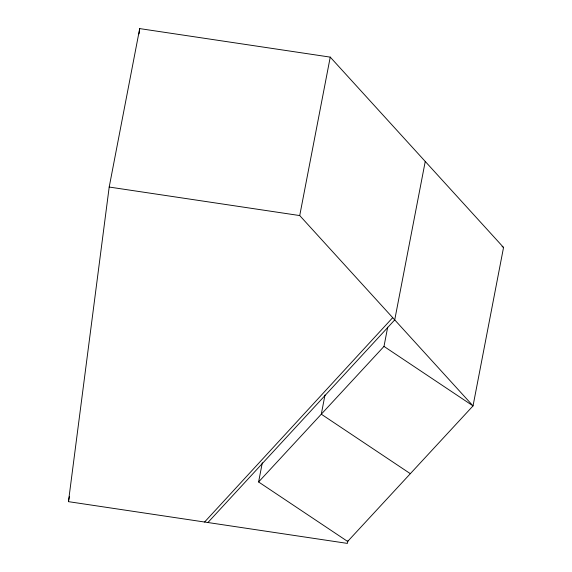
<?xml version="1.0" encoding="UTF-8"?>
<svg xmlns="http://www.w3.org/2000/svg" width="572" height="572" viewBox="0 0 572 572"><rect width="100%" height="100%" fill="white"/><g stroke="black" fill="none" stroke-linecap="round" stroke-linejoin="round"><path stroke-width="0.86" d="M347.898 540.776L347.397 543.4L68.454 501.651L109.195 187.044L139.704 28.6L330.244 57.121L503.546 247.447L473.037 405.891L347.647 541.448L258.601 481.967L262.305 462.755M139.017 33.92L139.704 28.6M68.454 501.651L69.462 496.41M387.687 327.198L383.991 346.41L473.037 405.891L299.728 215.565L330.244 57.121M324.996 394.973L321.292 414.192L410.338 473.673M425.246 161.454L394.73 319.898L207.922 522.522M204.59 522.029L392.699 317.66M258.601 481.967L383.991 346.41M109.195 187.044L299.728 215.565M502.066 246.453L503.546 247.447"/></g></svg>
